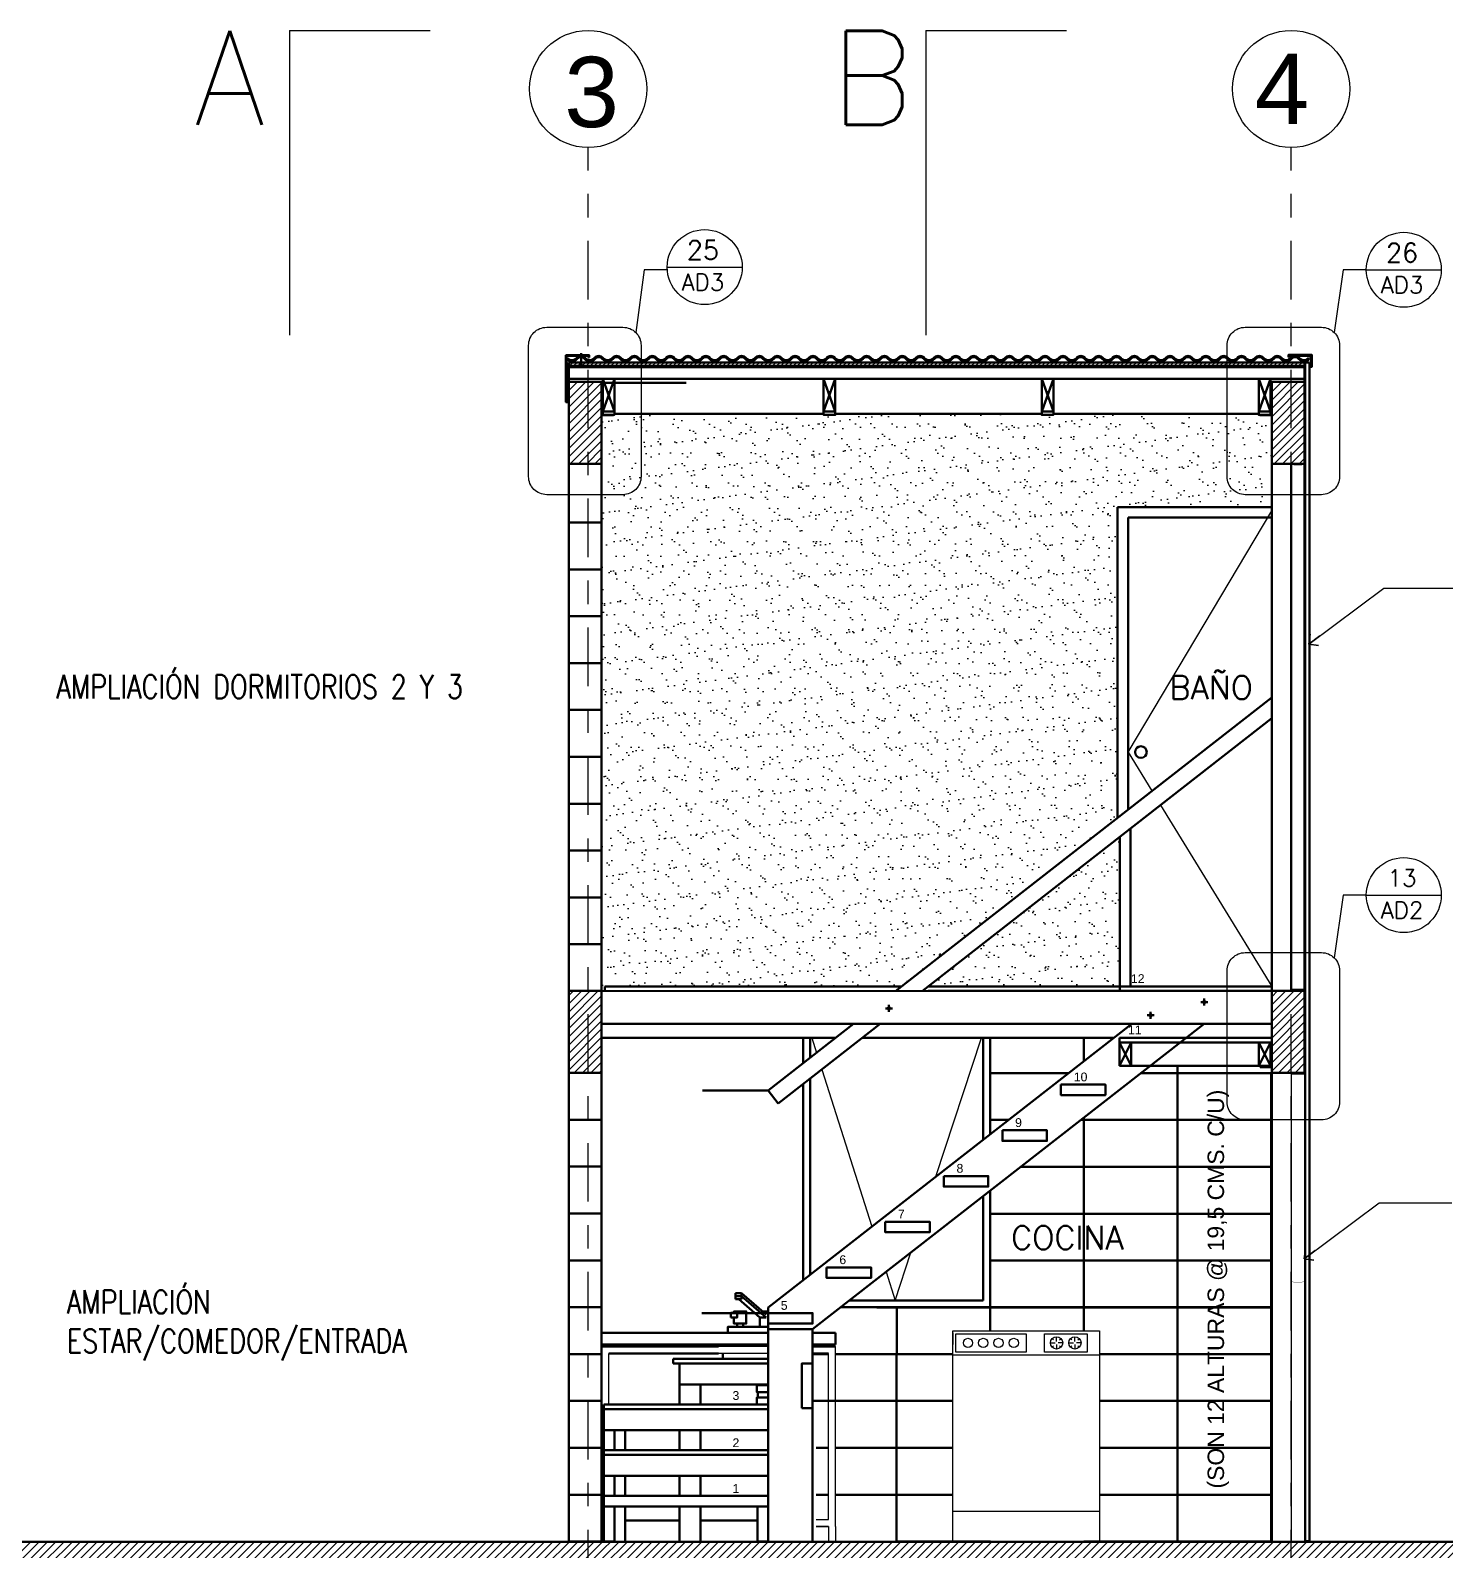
# Model space of a CAD drawing. Header units: metres. Extents: x -87 to 15, y -108 to -10.
# Drawn here: x -29.72 to -23.69, y -34.53 to -28.05 of the extents above; entities that cross this region are included whole.
import ezdxf
from ezdxf.enums import TextEntityAlignment as Align

# ---------------------------------------------------------------- set-up
doc = ezdxf.new("R2010")
doc.units = ezdxf.units.M
doc.header["$LTSCALE"] = 5
doc.header["$MEASUREMENT"] = 0
doc.linetypes.add('CENTER', pattern=[2, 1.25, -0.25, 0.25, -0.25])
doc.layers.get('0').update_dxf_attribs({"color": 30})
for name, color, linetype, lineweight in [('A-ANNO-SYMB', 3, 'Continuous', 18), ('A-ANNO-TEXT', 3, 'Continuous', 18), ('A-ELEV-MBE1', 7, 'Continuous', 35), ('A-SECT-MCUT', 7, 'Continuous', 35), ('A-SECT-PATT', 8, 'Continuous', 18)]:
    doc.layers.add(name, color=color, linetype=linetype, lineweight=lineweight)
doc.styles.add('E-ARIAL', font='arial.ttf')
doc.styles.add('E-ROMANS', font='romans.shx', dxfattribs={"width": 0.8})
doc.dimstyles.new('E-0050_TICK_12', dxfattribs={"dimscale": 0.001, "dimtxt": 60, "dimasz": 60, "dimexe": 30, "dimexo": 20, "dimgap": 30, "dimtad": 0, "dimzin": 0, "dimdsep": 46, "dimtxsty": 'E-ROMANS', "dimblk": 'OBLIQUE', "dimcen": 30, "dimclrd": 256, "dimclre": 256, "dimclrt": 256, "dimadec": 0, "dimazin": 0, "dimtfac": 1, "dimtmove": 1, "dimatfit": 3, "dimldrblk": 'OPEN90', "dimfxl": 1, "dimtfill": 1, "dimtolj": 1, "dimtzin": 0, "dimlwd": -1, "dimarcsym": 0})
pattern_1 = [(45, (-35.186701, -38.129995), (-0.01767767, 0.01767767), [])]

# ---------------------------------------------------------------- blocks, each defined once
blk = doc.blocks.new('_Oblique')
at = {"color": 0, "linetype": 'ByBlock', "lineweight": -2}
blk.add_line((-0.5, -0.5), (0.5, 0.5), dxfattribs=at)
blk = doc.blocks.new('_Open90')
at = {"color": 0, "linetype": 'ByBlock', "lineweight": -2}
for p, q in [((0, 0), (-1, 0)), ((-0.5, 0.5), (0, 0)), ((0, 0), (-0.5, -0.5))]:
    blk.add_line(p, q, dxfattribs=at)

msp = doc.modelspace()

# ---------------------------------------------------------------- hatches: boundary and pattern name
at = {"layer": 'A-SECT-PATT'}
h = msp.add_hatch(dxfattribs=at)
h.set_pattern_fill('ANSI31', color=256, scale=0.1, style=0)
h.set_pattern_definition([(45, (-47.86699, -47.525636), (-0.008838835, 0.008838835), [])])
h.paths.add_polyline_path([(-24.2838, -29.4686), (-27.4235, -29.4686), (-27.4235, -29.4836), (-24.2838, -29.4836)])
h = msp.add_hatch(dxfattribs=at)
h.set_pattern_fill('ANSI31', color=256, scale=0.2, style=0)
h.set_pattern_definition(pattern_1)
h.paths.add_polyline_path([(-27.2835, -29.5518), (-27.4235, -29.5518), (-27.4235, -29.9018), (-27.2835, -29.9018)])
h.paths.add_polyline_path([(-27.2835, -32.1502), (-27.4235, -32.1502), (-27.4235, -32.5002), (-27.2835, -32.5002)])
h.paths.add_polyline_path([(-24.2835, -32.1502), (-24.4235, -32.1502), (-24.4235, -32.5002), (-24.2835, -32.5002)])
h.paths.add_polyline_path([(-24.2838, -29.5518), (-24.4238, -29.5518), (-24.4238, -29.9018), (-24.2838, -29.9018)])
h = msp.add_hatch(dxfattribs=at)
h.set_pattern_fill('AR-SAND', color=256, scale=0.05, style=0)
h.set_pattern_definition([(37.5, (-29.194195, -38.129995), (-0.00314967, 0.0963412), [0, -0.076, 0, -0.085, 0, -0.08125]), (7.5, (-29.1942, -38.13), (0.0884888, 0.1411073), [0, -0.041, 0, -0.0685, 0, -0.02625]), (327.5, (-29.255695, -38.129995), (0.1557071, 0.00028295), [0, -0.025, 0, -0.09, 0, -0.1175]), (317.5, (-29.2557, -38.13), (0.1503063, 0.0438838), [0, -0.0125, 0, -0.059, 0, -0.0675])])
h.paths.add_polyline_path([(-25.0817, -30.0857), (-24.4238, -30.0857), (-24.4238, -29.9018), (-24.4238, -29.694), (-24.4291, -29.694), (-24.4291, -29.6922), (-24.4791, -29.6922), (-24.4791, -29.6883), (-25.3553, -29.6883), (-25.3553, -29.6922), (-25.4053, -29.6922), (-25.4053, -29.6883), (-26.2867, -29.6883), (-26.2867, -29.6922), (-26.3367, -29.6922), (-26.3367, -29.6883), (-27.2287, -29.6883), (-27.2287, -29.6922), (-27.2335, -29.6922), (-27.2335, -29.694), (-27.2835, -29.694), (-27.2835, -29.9018), (-27.2835, -30.1516), (-27.2835, -30.3516), (-27.2835, -30.5516), (-27.2835, -30.7516), (-27.2835, -30.9516), (-27.2835, -31.1516), (-27.2835, -31.3516), (-27.2835, -31.5516), (-27.2835, -31.7516), (-27.2835, -31.9516), (-27.2835, -32.1507), (-27.27, -32.1507), (-27.27, -32.1309), (-26.0038, -32.1309), (-25.0817, -31.4116)])
h.paths.add_polyline_path([(-25.0717, -31.4926), (-25.89, -32.1309), (-25.0717, -32.1309)], flags=17)
h = msp.add_hatch(dxfattribs=at)
h.set_pattern_fill('STEEL', color=256, scale=0.02, angle=90, style=0)
h.set_pattern_definition([(225, (40.5101827, -66.8587383), (-0.00176776695, 0.00176776695), []), (225, (40.5089327, -66.8587383), (-0.00176776695, 0.00176776695), [])])
h.paths.add_polyline_path([(-24.4735, -32.4752), (-24.4735, -32.4702), (-24.4285, -32.4702), (-24.4285, -32.4252), (-24.4235, -32.4252), (-24.4235, -32.4752)])
h = msp.add_hatch(dxfattribs=at)
h.set_pattern_fill('ANSI31', color=256, scale=0.2, style=0)
h.set_pattern_definition(pattern_1)
h.paths.add_polyline_path([(-33.276, -34.6009), (-30.4159, -34.6009), (-30.4159, -34.8509), (-30.2659, -34.8509), (-30.2659, -34.6009), (-27.4235, -34.6009), (-27.4235, -34.8509), (-27.2735, -34.8509), (-27.2735, -34.5009), (-27.4235, -34.5009), (-32.079, -34.5009), (-33.416, -34.5009), (-33.416, -34.8509), (-33.276, -34.8509)])
h = msp.add_hatch(dxfattribs=at)
h.set_pattern_fill('ANSI31', color=256, scale=0.2, style=0)
h.set_pattern_definition(pattern_1)
h.paths.add_polyline_path([(-21.271, -34.5009), (-21.421, -34.5009), (-27.2735, -34.5009), (-27.2735, -34.6009), (-24.4198, -34.6009), (-24.4198, -34.8509), (-24.2698, -34.8509), (-24.2698, -34.6009), (-21.421, -34.6009), (-21.421, -34.8509), (-21.271, -34.8509)])

# ---------------------------------------------------------------- linework, layer by layer
at = {"layer": 'A-ANNO-SYMB', "ltscale": 0.2}
for p, q in [((-28.6155, -28.0524), (-28.0155, -28.0524)), ((-28.6155, -28.0524), (-28.6155, -29.3524)), ((-25.9002, -28.0524), (-25.3002, -28.0524)), ((-25.9002, -28.0524), (-25.9002, -29.3524))]:
    msp.add_line(p, q, dxfattribs=at)
at = {"layer": 'A-ANNO-SYMB'}
for p, q in [((-27.1026, -29.0733), (-27.138, -29.341)), ((-27.0037, -29.0733), (-27.1026, -29.0733)), ((-27.0037, -29.0619), (-26.6837, -29.0619)), ((-24.1191, -29.0733), (-24.1571, -29.341)), ((-24.0202, -29.0733), (-24.1191, -29.0733)), ((-24.0202, -29.0733), (-23.7002, -29.0733)), ((-24.1191, -31.7416), (-24.1571, -32.0094)), ((-24.0202, -31.7416), (-24.1191, -31.7416)), ((-24.0202, -31.7416), (-23.7002, -31.7416)), ((-24.3406, -32.5059), (-24.3406, -34.4949)), ((-24.2842, -32.5059), (-24.3406, -32.5059)), ((-24.2842, -32.5059), (-24.2842, -34.497)), ((-27.2835, -33.6593), (-27.2835, -33.6093)), ((-27.2835, -34.4358), (-27.2835, -33.6673)), ((-27.2535, -33.9089), (-27.2535, -33.6973)), ((-26.5735, -33.6673), (-26.7845, -33.6673)), ((-26.5735, -33.6973), (-26.7845, -33.6973)), ((-26.3155, -34.4058), (-26.3155, -33.6973)), ((-26.2855, -34.4358), (-26.2855, -33.6673)), ((-26.3676, -34.4058), (-26.3155, -34.4058)), ((-27.2835, -34.4358), (-27.2835, -34.5002)), ((-26.3676, -34.4358), (-26.3155, -34.4358)), ((-26.3155, -34.4358), (-26.3155, -34.5002)), ((-26.2855, -34.4358), (-26.2855, -34.5002))]:
    msp.add_line(p, q, dxfattribs=at)
at = {"layer": 'A-ANNO-SYMB', "ltscale": 0.003}
for p, q in [((-25.0367, -31.1314), (-24.4238, -30.1013)), ((-25.0367, -31.1314), (-24.935, -31.2972)), ((-24.8982, -31.3573), (-24.4236, -32.1309)), ((-26.3872, -32.3507), (-26.367, -32.4142)), ((-25.8572, -32.9427), (-25.6625, -32.3507)), ((-26.3444, -32.4853), (-26.131, -33.1562)), ((-26.031, -33.4709), (-25.9638, -33.2668)), ((-26.0696, -33.3493), (-26.031, -33.4709)), ((-25.7854, -33.6093), (-25.7854, -33.6593)), ((-25.3599, -33.6346), (-25.3551, -33.6394)), ((-25.3421, -33.6459), (-25.3421, -33.6263)), ((-25.329, -33.6394), (-25.324, -33.6343)), ((-25.2817, -33.6346), (-25.2768, -33.6394)), ((-25.2638, -33.6459), (-25.2638, -33.6263)), ((-25.2508, -33.6394), (-25.2457, -33.6343)), ((-25.1595, -33.7046), (-25.7855, -33.7046)), ((-25.3682, -33.6524), (-25.3486, -33.6524)), ((-25.3551, -33.6655), (-25.3605, -33.6708)), ((-25.3421, -33.6589), (-25.3421, -33.6785)), ((-25.316, -33.6524), (-25.3355, -33.6524)), ((-25.3236, -33.6708), (-25.329, -33.6655)), ((-25.2899, -33.6524), (-25.2703, -33.6524)), ((-25.2768, -33.6655), (-25.2822, -33.6708)), ((-25.2638, -33.6589), (-25.2638, -33.6785)), ((-25.2377, -33.6524), (-25.2573, -33.6524)), ((-25.2454, -33.6708), (-25.2508, -33.6655)), ((-25.7855, -34.3698), (-25.1595, -34.3698))]:
    msp.add_line(p, q, dxfattribs=at)
at = {"layer": 'A-ANNO-SYMB', "linetype": 'CENTER', "ltscale": 0.04}
for points in [[(-27.3409, -39.0995), (-27.3409, -28.5516)], [(-24.3409, -39.0995), (-24.3409, -28.5516)]]:
    msp.add_lwpolyline(points, dxfattribs=at)
at = {"layer": 'A-ANNO-SYMB', "ltscale": 0.003}
for points in [[(-27.518, -29.3184), (-27.1925, -29.3184, -0.414214), (-27.1153, -29.3956), (-27.1153, -29.9556, -0.414214), (-27.1925, -30.0328), (-27.518, -30.0328, -0.414214), (-27.5952, -29.9556), (-27.5952, -29.3956, -0.414214)], [(-24.5372, -29.3184), (-24.2117, -29.3184, -0.414214), (-24.1345, -29.3956), (-24.1345, -29.9556, -0.414214), (-24.2117, -30.0328), (-24.5372, -30.0328, -0.414214), (-24.6143, -29.9556), (-24.6143, -29.3956, -0.414214)], [(-24.5372, -31.9868), (-24.2117, -31.9868, -0.414214), (-24.1345, -32.064), (-24.1345, -32.624, -0.414214), (-24.2117, -32.7012), (-24.5372, -32.7012, -0.414214), (-24.6143, -32.624), (-24.6143, -32.064, -0.414214)]]:
    msp.add_lwpolyline(points, format="xyb", close=True, dxfattribs=at)
for points in [[(-25.7855, -34.5002), (-25.7855, -33.6002), (-25.1595, -33.6002), (-25.1595, -34.5002)], [(-25.7725, -33.6915), (-25.7725, -33.6133), (-25.4725, -33.6133), (-25.4725, -33.6915)], [(-25.3942, -33.6915), (-25.3942, -33.6133), (-25.2116, -33.6133), (-25.2116, -33.6915)]]:
    msp.add_lwpolyline(points, close=True, dxfattribs=at)
at = {"layer": 'A-ANNO-SYMB'}
msp.add_lwpolyline([(-26.3155, -34.4358), (-26.3676, -34.4358), (-26.3676, -34.4358), (-26.3155, -34.4358)], close=True, dxfattribs=at)
at = {"layer": 'A-ANNO-SYMB', "ltscale": 0.003}
msp.add_lwpolyline([(-25.226, -34.5002), (-25.626, -34.5002)], dxfattribs=at)
at = {"layer": 'A-ANNO-SYMB'}
for centre, radius in [((-27.3409, -28.3016), 0.25), ((-24.3409, -28.3016), 0.25), ((-26.8437, -29.0619), 0.16), ((-23.8602, -29.0733), 0.16), ((-23.8602, -31.7416), 0.16)]:
    msp.add_circle(centre, radius, dxfattribs=at)
at = {"layer": 'A-ANNO-SYMB', "ltscale": 0.003}
for centre, radius in [((-25.7203, -33.6524), 0.0196), ((-25.6551, -33.6524), 0.0196), ((-25.5899, -33.6524), 0.0196), ((-25.5247, -33.6524), 0.0196), ((-25.3421, -33.6524), 0.0261), ((-25.2638, -33.6524), 0.0261)]:
    msp.add_circle(centre, radius, dxfattribs=at)
at = {"layer": 'A-ELEV-MBE1'}
for p, q in [((-27.3713, -29.4286), (-27.3713, -29.4879)), ((-27.4293, -29.4499), (-27.4332, -29.4531)), ((-27.4235, -29.4686), (-24.2838, -29.4686)), ((-27.4235, -29.4836), (-27.4235, -29.4686)), ((-27.4235, -29.4836), (-24.2838, -29.4836)), ((-27.4235, -29.4836), (-27.4235, -29.5518)), ((-27.4235, -29.4883), (-24.2838, -29.4883)), ((-27.3392, -29.4476), (-27.3362, -29.4476)), ((-26.3625, -29.4499), (-26.3664, -29.4531)), ((-26.3244, -29.4499), (-26.3206, -29.4531)), ((-25.7529, -29.4499), (-25.7568, -29.4531)), ((-24.6861, -29.4499), (-24.69, -29.4531)), ((-24.648, -29.4499), (-24.6442, -29.4531)), ((-24.3496, -29.4467), (-24.3526, -29.4467)), ((-24.2838, -29.4836), (-24.2838, -29.4686)), ((-24.2838, -29.4836), (-24.2838, -29.5518)), ((-24.2634, -29.4686), (-24.2814, -29.4686)), ((-24.2664, -29.4491), (-24.2623, -29.452)), ((-24.2626, -29.4872), (-24.2626, -29.4742)), ((-24.2596, -29.4742), (-24.2626, -29.4742)), ((-24.2596, -29.4842), (-24.2596, -29.4742)), ((-27.4235, -29.5383), (-24.2838, -29.5383)), ((-27.2835, -29.555), (-26.9234, -29.555)), ((-24.4291, -29.6922), (-24.4291, -29.5383)), ((-27.4292, -29.6346), (-27.4292, -29.6246)), ((-27.4262, -29.6246), (-27.4292, -29.6246)), ((-27.4262, -29.6376), (-27.4262, -29.6246)), ((-27.2787, -29.594), (-27.2835, -29.594)), ((-24.4291, -29.594), (-24.4248, -29.594)), ((-27.2287, -29.6883), (-26.3367, -29.6883)), ((-26.2867, -29.6883), (-25.4053, -29.6883)), ((-25.3553, -29.6883), (-24.4791, -29.6883)), ((-27.2335, -29.6922), (-27.2335, -29.694)), ((-24.4748, -29.6922), (-24.4748, -29.694)), ((-24.4248, -29.694), (-24.4238, -29.694)), ((-24.4238, -29.9018), (-24.4234, -34.5009)), ((-24.3406, -29.9044), (-24.3406, -32.1453)), ((-24.2836, -29.9058), (-24.2836, -32.1467)), ((-25.0817, -31.4116), (-25.0817, -30.0857)), ((-24.4238, -30.0857), (-25.0817, -30.0857)), ((-25.0367, -30.1307), (-25.0367, -31.3765)), ((-24.4238, -30.1307), (-25.0367, -30.1307)), ((-26.0293, -32.1508), (-24.4235, -30.8982)), ((-25.9155, -32.1508), (-24.4235, -30.987)), ((-25.0717, -32.1307), (-25.0717, -31.4926)), ((-25.0267, -31.4575), (-25.0267, -32.1307)), ((-27.2835, -32.1509), (-24.4236, -32.1507)), ((-27.27, -32.1309), (-27.27, -32.1509)), ((-26.0038, -32.1309), (-27.27, -32.1309)), ((-24.4236, -32.1309), (-25.89, -32.1309)), ((-25.0717, -32.1507), (-25.8896, -32.1507)), ((-25.0717, -32.1307), (-25.0717, -32.1507)), ((-24.3855, -32.1507), (-25.0717, -32.1507)), ((-24.2842, -32.1453), (-24.3406, -32.1453)), ((-26.0577, -32.2399), (-26.0577, -32.2099)), ((-24.697, -32.1981), (-24.727, -32.1981)), ((-24.712, -32.2131), (-24.712, -32.1831)), ((-26.0427, -32.2249), (-26.0727, -32.2249)), ((-24.9261, -32.2542), (-24.9561, -32.2542)), ((-24.9411, -32.2692), (-24.9411, -32.2392)), ((-27.2835, -32.2909), (-24.4236, -32.2907)), ((-26.5735, -33.5014), (-25.0214, -32.2907)), ((-26.5735, -32.5752), (-26.2088, -32.2908)), ((-26.5304, -32.6304), (-26.095, -32.2908)), ((-26.3835, -33.5941), (-24.7125, -32.2907)), ((-26.2856, -32.3507), (-27.2835, -32.3507)), ((-26.4235, -32.3507), (-26.4235, -32.4582)), ((-26.4235, -32.4582), (-26.4235, -32.3509)), ((-26.3935, -32.4348), (-26.3935, -32.3507)), ((-25.0983, -32.3507), (-26.1718, -32.3507)), ((-25.656, -32.7857), (-25.656, -32.3507)), ((-25.626, -32.7112), (-25.626, -32.3507)), ((-25.226, -32.4503), (-25.226, -32.3507)), ((-25.0735, -32.3502), (-25.0735, -32.3702)), ((-24.8144, -32.3702), (-24.4235, -32.3702)), ((-24.4235, -32.3507), (-24.7894, -32.3507)), ((-24.7888, -32.3502), (-24.4235, -32.3502)), ((-24.9426, -32.4702), (-24.4235, -32.4702)), ((-26.3935, -33.361), (-26.3935, -32.5236)), ((-26.3935, -32.5834), (-26.3935, -32.5236)), ((-26.5735, -32.5752), (-26.8531, -32.5752)), ((-26.5735, -32.5752), (-26.5304, -32.6304)), ((-26.4235, -32.6152), (-26.4235, -32.547)), ((-26.4235, -32.547), (-26.4235, -33.3844)), ((-26.4235, -32.547), (-26.4235, -32.6152)), ((-26.4235, -33.3844), (-26.4235, -32.757)), ((-25.656, -33.4709), (-25.656, -33.0267)), ((-25.626, -33.5009), (-25.626, -33.028)), ((-26.7123, -33.4398), (-26.7123, -33.4528)), ((-26.6863, -33.4398), (-26.7123, -33.4398)), ((-26.6863, -33.4528), (-26.6863, -33.4398)), ((-26.5819, -33.5311), (-26.6863, -33.4398)), ((-26.7123, -33.4528), (-26.7123, -33.4659)), ((-26.7123, -33.4528), (-26.6863, -33.4528)), ((-26.7123, -33.4659), (-26.6863, -33.4659)), ((-26.6978, -33.4658), (-26.608, -33.5441)), ((-26.6863, -33.4659), (-26.6863, -33.4528)), ((-26.6863, -33.4528), (-26.5819, -33.5441)), ((-26.5735, -33.5014), (-26.5735, -34.3052)), ((-26.2255, -33.4709), (-25.656, -33.4709)), ((-25.626, -33.5002), (-26.1091, -33.5002)), ((-25.626, -33.5009), (-26.1091, -33.5009)), ((-25.656, -33.4709), (-26.0434, -33.4709)), ((-26.5735, -33.5252), (-26.8558, -33.5252)), ((-26.7058, -33.5832), (-26.7058, -33.5702)), ((-26.6797, -33.5702), (-26.6797, -33.5832)), ((-26.608, -33.5441), (-26.608, -33.5832)), ((-26.608, -33.5441), (-26.5819, -33.5441)), ((-26.5735, -33.518), (-26.5968, -33.518)), ((-27.2835, -33.6093), (-26.5735, -33.6093)), ((-26.7449, -33.6093), (-26.5735, -33.6093)), ((-26.5735, -33.7047), (-26.5735, -33.5878)), ((-26.3835, -33.5936), (-26.5735, -33.5936)), ((-26.3835, -33.5941), (-26.3835, -34.5002)), ((-26.3835, -33.6093), (-26.2855, -33.6093)), ((-26.2855, -33.6593), (-26.2855, -33.6093)), ((-27.2835, -33.6593), (-26.5735, -33.6593)), ((-27.2835, -33.6673), (-26.7845, -33.6673)), ((-27.2535, -33.6973), (-26.7845, -33.6973)), ((-26.3835, -33.6593), (-26.2855, -33.6593)), ((-26.3835, -33.6673), (-26.2855, -33.6673)), ((-26.3835, -33.6973), (-26.3155, -33.6973)), ((-26.3155, -33.7002), (-26.3835, -33.7002)), ((-25.1595, -33.7002), (-24.426, -33.7002)), ((-24.426, -33.7002), (-24.426, -34.5002)), ((-26.9776, -33.7202), (-26.9776, -33.7402)), ((-26.5735, -33.7202), (-26.9776, -33.7202)), ((-26.5735, -33.7402), (-26.9776, -33.7402)), ((-26.9517, -33.7402), (-26.9517, -33.9152)), ((-26.5735, -33.8302), (-26.9517, -33.8302)), ((-26.8617, -33.8302), (-26.8617, -33.9152)), ((-26.6164, -33.8321), (-26.6164, -33.8302)), ((-26.6164, -33.8856), (-26.6164, -33.8625)), ((-27.2735, -33.9352), (-27.2735, -33.9152)), ((-26.5735, -33.9152), (-27.2735, -33.9152)), ((-27.2735, -34.1102), (-27.2735, -33.9352)), ((-26.5735, -33.9352), (-27.2735, -33.9352)), ((-26.5735, -34.0252), (-27.2735, -34.0252)), ((-27.2283, -34.1102), (-27.2283, -34.0252)), ((-27.1835, -34.0252), (-27.1835, -34.1102)), ((-26.9517, -34.0252), (-26.9517, -34.1102)), ((-26.8617, -34.0252), (-26.8617, -34.1102)), ((-27.2735, -34.1102), (-27.2735, -34.1302)), ((-26.5735, -34.1102), (-27.2735, -34.1102)), ((-27.2735, -34.1302), (-27.2735, -34.3052)), ((-26.5735, -34.1302), (-27.2735, -34.1302)), ((-26.5735, -34.2202), (-27.2735, -34.2202)), ((-27.2283, -34.2202), (-27.2283, -34.3052)), ((-27.1835, -34.3052), (-27.1835, -34.2202)), ((-26.9517, -34.2202), (-26.9517, -34.3052)), ((-26.8617, -34.2202), (-26.8617, -34.3052)), ((-27.2735, -34.3502), (-27.2735, -34.3052)), ((-26.5735, -34.3052), (-27.2735, -34.3052)), ((-26.5735, -34.3502), (-27.2735, -34.3502)), ((-27.1835, -34.3502), (-27.1835, -34.5002)), ((-26.9517, -34.3502), (-26.9517, -34.5002)), ((-26.8617, -34.3502), (-26.8617, -34.5002)), ((-26.5735, -34.3052), (-26.5735, -34.3502)), ((-26.9517, -34.4102), (-27.1835, -34.4102)), ((-26.6185, -34.4102), (-26.8617, -34.4102))]:
    msp.add_line(p, q, dxfattribs=at)
at = {"layer": 'A-ELEV-MBE1', "ltscale": 0.03}
for p, q in [((-25.0735, -32.3502), (-24.7888, -32.3502)), ((-25.0735, -32.3702), (-24.8144, -32.3702)), ((-25.0235, -32.3702), (-25.0735, -32.4702)), ((-25.0735, -32.3702), (-25.0235, -32.4702)), ((-24.4286, -32.3702), (-24.4786, -32.4702)), ((-24.4786, -32.3705), (-24.4286, -32.4705)), ((-25.0735, -32.4702), (-24.9426, -32.4702))]:
    msp.add_line(p, q, dxfattribs=at)
at = {"layer": 'A-ELEV-MBE1'}
for points in [[(-27.4262, -29.6376), (-27.4362, -29.6376), (-27.4362, -29.4376), (-27.3362, -29.4376), (-27.3362, -29.4476)], [(-27.4292, -29.6346), (-27.4332, -29.6346), (-27.4332, -29.4406), (-27.3392, -29.4406), (-27.3392, -29.4476)], [(-24.2626, -29.4872), (-24.2526, -29.4872), (-24.2526, -29.4367), (-24.3526, -29.4367), (-24.3526, -29.4467)], [(-24.2596, -29.4842), (-24.2556, -29.4842), (-24.2556, -29.4397), (-24.3496, -29.4397), (-24.3496, -29.4467)], [(-24.2634, -29.4686), (-24.2634, -34.499), (-24.2814, -34.499), (-24.2814, -29.4686)], [(-27.2835, -29.594), (-27.2835, -29.694), (-27.2335, -29.694)], [(-24.4248, -29.594), (-24.4248, -29.694), (-24.4748, -29.694)], [(-27.2787, -29.6784), (-27.2787, -29.6922), (-27.2287, -29.6922), (-27.2287, -29.6784)], [(-26.3367, -29.6784), (-26.3367, -29.6922), (-26.2867, -29.6922), (-26.2867, -29.6784)], [(-25.4053, -29.6784), (-25.4053, -29.6922), (-25.3553, -29.6922), (-25.3553, -29.6784)], [(-24.4791, -29.6784), (-24.4791, -29.6922), (-24.4291, -29.6922), (-24.4291, -29.6784)], [(-25.4278, -32.5009), (-25.626, -32.5009), (-25.626, -32.3507)], [(-24.826, -32.4702), (-24.826, -32.5009), (-24.9819, -32.5009)], [(-24.426, -32.5009), (-24.426, -32.5009), (-24.826, -32.5009), (-24.826, -32.4702)], [(-24.4735, -32.4752), (-24.4735, -32.4702), (-24.4285, -32.4702), (-24.4285, -32.4252), (-24.4235, -32.4252)], [(-24.4735, -32.4752), (-24.4235, -32.4752), (-24.4235, -32.4252)], [(-25.5473, -32.7009), (-25.626, -32.7009), (-25.626, -32.5009), (-25.2909, -32.5009)], [(-24.9819, -32.5009), (-24.826, -32.5009), (-24.826, -32.7009), (-25.226, -32.7009), (-25.226, -32.6913)], [(-25.626, -32.7623), (-25.626, -32.7009), (-25.6163, -32.7009)], [(-25.2383, -32.7009), (-25.226, -32.7009), (-25.226, -32.9009), (-25.4948, -32.9009)], [(-25.226, -32.6913), (-25.226, -32.7009), (-25.2383, -32.7009)], [(-25.4948, -32.9009), (-25.226, -32.9009), (-25.226, -33.1009), (-25.626, -33.1009), (-25.626, -33.0033)], [(-26.2631, -33.5002), (-26.0235, -33.5002), (-26.0235, -33.7002)], [(-25.626, -33.6002), (-25.626, -33.5002), (-25.226, -33.5002), (-25.226, -33.6002)], [(-25.226, -33.6002), (-25.226, -33.5002), (-24.826, -33.5002), (-24.826, -34.5002)], [(-24.826, -33.6002), (-24.826, -33.5002), (-24.426, -33.5002), (-24.426, -33.7002), (-24.4359, -33.7002)], [(-26.7189, -33.5245), (-26.7189, -33.518), (-26.6667, -33.518), (-26.6667, -33.5702), (-26.7189, -33.5702), (-26.7189, -33.5441)], [(-26.5735, -33.5832), (-26.7449, -33.5832), (-26.7449, -33.6093), (-26.5735, -33.6093)], [(-26.7664, -33.7202), (-26.7664, -33.6973)], [(-26.2855, -33.7002), (-26.0865, -33.7002)], [(-26.0245, -33.7002), (-26.2855, -33.7002)], [(-26.0245, -33.7002), (-26.0565, -33.7002)], [(-26.0565, -33.7002), (-26.0245, -33.7002)], [(-25.7855, -33.9002), (-26.0245, -33.9002), (-26.0245, -33.7002), (-25.7855, -33.7002)], [(-25.1595, -33.7002), (-25.1185, -33.7002)], [(-26.4285, -33.9302), (-26.4285, -33.7402), (-26.3835, -33.7402), (-26.3835, -33.9302), (-26.4285, -33.9302)], [(-26.5735, -33.8625), (-26.6219, -33.8625), (-26.6219, -33.8321), (-26.5735, -33.8321)], [(-26.6219, -33.9089), (-26.6219, -33.8856), (-26.5735, -33.8856)], [(-26.2855, -33.9002), (-26.3835, -33.9002)], [(-26.3676, -33.9002), (-26.3155, -33.9002)], [(-26.0865, -33.9002), (-26.2855, -33.9002)], [(-26.2855, -33.9002), (-26.0245, -33.9002)], [(-26.0565, -33.9002), (-26.0245, -33.9002)], [(-25.7855, -34.1002), (-26.0245, -34.1002), (-26.0245, -33.9002), (-25.7855, -33.9002)], [(-25.1185, -33.9002), (-25.1595, -33.9002)], [(-25.1595, -33.9002), (-24.4235, -33.9002)], [(-26.3676, -34.1002), (-26.3155, -34.1002)], [(-26.3155, -34.1002), (-26.3676, -34.1002)], [(-26.0245, -34.1002), (-26.2855, -34.1002)], [(-26.2855, -34.1002), (-26.0865, -34.1002)], [(-26.0245, -34.1002), (-26.0565, -34.1002)], [(-26.0565, -34.1002), (-26.0245, -34.1002)], [(-25.7855, -34.3002), (-26.0245, -34.3002), (-26.0245, -34.1002), (-25.7855, -34.1002)], [(-24.4235, -34.1002), (-25.1595, -34.1002)], [(-25.1595, -34.1002), (-25.1185, -34.1002)], [(-27.2735, -34.5002), (-27.2735, -34.3502), (-27.2285, -34.3502), (-27.2285, -34.5002), (-27.2735, -34.5002)], [(-26.6185, -34.5002), (-26.6185, -34.3502), (-26.5735, -34.3502), (-26.5735, -34.5002), (-26.6185, -34.5002)], [(-26.3676, -34.3002), (-26.3155, -34.3002)], [(-26.3155, -34.3002), (-26.3676, -34.3002)], [(-26.0245, -34.3002), (-26.2855, -34.3002)], [(-26.2855, -34.3002), (-26.0865, -34.3002)], [(-26.0245, -34.3002), (-26.0565, -34.3002)], [(-26.0565, -34.3002), (-26.0245, -34.3002)], [(-26.0245, -34.5002), (-26.0245, -34.3002), (-25.7855, -34.3002)], [(-24.4234, -34.3002), (-25.1595, -34.3002)], [(-25.6245, -34.5002), (-26.0245, -34.5002), (-26.0245, -34.4358)], [(-24.426, -34.5002), (-25.226, -34.5002)]]:
    msp.add_lwpolyline(points, dxfattribs=at)
at = {"layer": 'A-ELEV-MBE1', "const_width": 0.0015}
for points in [[(-24.3418, -29.9336), (-24.3418, -29.9036), (-24.3328, -29.9036), (-24.3299, -29.9066), (-24.3126, -29.9066), (-24.2953, -29.9066), (-24.2923, -29.9036), (-24.2833, -29.9036), (-24.2833, -29.9336)], [(-24.3418, -32.1195), (-24.3418, -32.1495), (-24.3328, -32.1495), (-24.3299, -32.1465), (-24.3126, -32.1465), (-24.2953, -32.1465), (-24.2923, -32.1495), (-24.2833, -32.1495), (-24.2833, -32.1195)], [(-24.3418, -32.5317), (-24.3418, -32.5017), (-24.3328, -32.5017), (-24.3299, -32.5046), (-24.3126, -32.5046), (-24.2953, -32.5046), (-24.2923, -32.5017), (-24.2833, -32.5017), (-24.2833, -32.5317)], [(-24.3418, -33.4214), (-24.3418, -33.3914), (-24.3328, -33.3914), (-24.3299, -33.3944), (-24.3126, -33.3944), (-24.2953, -33.3944), (-24.2923, -33.3914), (-24.2833, -33.3914), (-24.2833, -33.4214)], [(-24.3418, -34.4703), (-24.3418, -34.5003), (-24.3328, -34.5003), (-24.3299, -34.4973), (-24.3126, -34.4973), (-24.2953, -34.4973), (-24.2923, -34.5003), (-24.2833, -34.5003), (-24.2833, -34.4703)]]:
    msp.add_lwpolyline(points, dxfattribs=at)
at = {"layer": 'A-ELEV-MBE1'}
for points in [[(-25.0717, -32.1309), (-25.0717, -32.1507), (-24.4236, -32.1507), (-24.4236, -32.1309)], [(-24.826, -32.5009), (-24.426, -32.5009), (-24.426, -32.7009), (-24.826, -32.7009)], [(-25.226, -32.7009), (-24.826, -32.7009), (-24.826, -32.9009), (-25.226, -32.9009)], [(-24.826, -32.7009), (-24.426, -32.7009), (-24.426, -32.9009), (-24.826, -32.9009)], [(-25.226, -32.9009), (-24.826, -32.9009), (-24.826, -33.1009), (-25.226, -33.1009)], [(-24.826, -32.9009), (-24.426, -32.9009), (-24.426, -33.1009), (-24.826, -33.1009)], [(-25.626, -33.1009), (-25.226, -33.1009), (-25.226, -33.3009), (-25.626, -33.3009)], [(-25.226, -33.1009), (-24.826, -33.1009), (-24.826, -33.3009), (-25.226, -33.3009)], [(-24.826, -33.1009), (-24.426, -33.1009), (-24.426, -33.3009), (-24.826, -33.3009)], [(-25.626, -33.3002), (-25.226, -33.3002), (-25.226, -33.5002), (-25.626, -33.5002)], [(-25.626, -33.3009), (-25.226, -33.3009), (-25.226, -33.5009), (-25.626, -33.5009)], [(-25.226, -33.3002), (-24.826, -33.3002), (-24.826, -33.5002), (-25.226, -33.5002)], [(-25.226, -33.3009), (-24.826, -33.3009), (-24.826, -33.5009), (-25.226, -33.5009)], [(-24.826, -33.3002), (-24.426, -33.3002), (-24.426, -33.5002), (-24.826, -33.5002)], [(-24.826, -33.3009), (-24.426, -33.3009), (-24.426, -33.5009), (-24.826, -33.5009)], [(-26.7319, -33.5441), (-26.7319, -33.5246), (-26.7058, -33.5246), (-26.7058, -33.5441)]]:
    msp.add_lwpolyline(points, close=True, dxfattribs=at)
at = {"layer": 'A-ELEV-MBE1', "ltscale": 0.03}
for points in [[(-25.0735, -32.4702), (-25.0735, -32.3702), (-25.0235, -32.3702), (-25.0235, -32.4702), (-25.0735, -32.4702)], [(-24.4786, -32.4702), (-24.4786, -32.3702), (-24.4286, -32.3702), (-24.4286, -32.4702), (-24.4786, -32.4702)]]:
    msp.add_lwpolyline(points, dxfattribs=at)
for points in [[(-25.3235, -32.5502), (-25.1335, -32.5502), (-25.1335, -32.5952), (-25.3235, -32.5952)], [(-25.5735, -32.7452), (-25.3835, -32.7452), (-25.3835, -32.7902), (-25.5735, -32.7902)], [(-25.5735, -32.7452), (-25.3835, -32.7452), (-25.3835, -32.7902), (-25.5735, -32.7902)], [(-25.8235, -32.9402), (-25.6335, -32.9402), (-25.6335, -32.9852), (-25.8235, -32.9852)], [(-26.0735, -33.1352), (-25.8835, -33.1352), (-25.8835, -33.1802), (-26.0735, -33.1802)], [(-26.3235, -33.3302), (-26.1335, -33.3302), (-26.1335, -33.3752), (-26.3235, -33.3752)], [(-26.5735, -33.5252), (-26.3835, -33.5252), (-26.3835, -33.5702), (-26.5735, -33.5702)]]:
    msp.add_lwpolyline(points, close=True, dxfattribs=at)
at = {"layer": 'A-ELEV-MBE1'}
for centre, radius in [((-24.9823, -31.1314), 0.025), ((-24.712, -32.1981), 0.005), ((-26.0577, -32.2249), 0.005), ((-24.9411, -32.2542), 0.005)]:
    msp.add_circle(centre, radius, dxfattribs=at)
for centre, radius, start, end in [((-27.4103, -29.4342), 0.0297, 219.42406, 320.57594), ((-27.4103, -29.4342), 0.0247, 219.42406, 320.57594), ((-27.3722, -29.4655), 0.0247, 39.42406, 140.57594), ((-27.3722, -29.4655), 0.0197, 39.42406, 140.57594), ((-27.3341, -29.4342), 0.0297, 219.42406, 320.57594), ((-27.3341, -29.4342), 0.0247, 219.42406, 320.57594), ((-27.296, -29.4655), 0.0247, 39.42406, 140.57594), ((-27.296, -29.4655), 0.0197, 39.42406, 140.57594), ((-27.2579, -29.4342), 0.0297, 219.42406, 320.57594), ((-27.2579, -29.4342), 0.0247, 219.42406, 320.57594), ((-27.2198, -29.4655), 0.0247, 39.42406, 140.57594), ((-27.2198, -29.4655), 0.0197, 39.42406, 140.57594), ((-27.1817, -29.4342), 0.0297, 219.42406, 320.57594), ((-27.1817, -29.4342), 0.0247, 219.42406, 320.57594), ((-27.1436, -29.4655), 0.0247, 39.42406, 140.57594), ((-27.1436, -29.4655), 0.0197, 39.42406, 140.57594), ((-27.1055, -29.4342), 0.0297, 219.42406, 320.57594), ((-27.1055, -29.4342), 0.0247, 219.42406, 320.57594), ((-27.0674, -29.4655), 0.0247, 39.42406, 140.57594), ((-27.0674, -29.4655), 0.0197, 39.42406, 140.57594), ((-27.0293, -29.4342), 0.0297, 219.42406, 320.57594), ((-27.0293, -29.4342), 0.0247, 219.42406, 320.57594), ((-26.9912, -29.4655), 0.0247, 39.42406, 140.57594), ((-26.9912, -29.4655), 0.0197, 39.42406, 140.57594), ((-26.9531, -29.4342), 0.0297, 219.42406, 320.57594), ((-26.9531, -29.4342), 0.0247, 219.42406, 320.57594), ((-26.915, -29.4655), 0.0247, 39.42406, 140.57594), ((-26.915, -29.4655), 0.0197, 39.42406, 140.57594), ((-26.8769, -29.4342), 0.0297, 219.42406, 320.57594), ((-26.8769, -29.4342), 0.0247, 219.42406, 320.57594), ((-26.8388, -29.4655), 0.0247, 39.42406, 140.57594), ((-26.8388, -29.4655), 0.0197, 39.42406, 140.57594), ((-26.8007, -29.4342), 0.0297, 219.42406, 320.57594), ((-26.8007, -29.4342), 0.0247, 219.42406, 320.57594), ((-26.7626, -29.4655), 0.0247, 39.42406, 140.57594), ((-26.7626, -29.4655), 0.0197, 39.42406, 140.57594), ((-26.7245, -29.4342), 0.0297, 219.42406, 320.57594), ((-26.7245, -29.4342), 0.0247, 219.42406, 320.57594), ((-26.6864, -29.4655), 0.0247, 39.42406, 140.57594), ((-26.6864, -29.4655), 0.0197, 39.42406, 140.57594), ((-26.6483, -29.4342), 0.0297, 219.42406, 320.57594), ((-26.6483, -29.4342), 0.0247, 219.42406, 320.57594), ((-26.6102, -29.4655), 0.0247, 39.42406, 140.57594), ((-26.6102, -29.4655), 0.0197, 39.42406, 140.57594), ((-26.5721, -29.4342), 0.0297, 219.42406, 320.57594), ((-26.5721, -29.4342), 0.0247, 219.42406, 320.57594), ((-26.534, -29.4655), 0.0247, 39.42406, 140.57594), ((-26.534, -29.4655), 0.0197, 39.42406, 140.57594), ((-26.4959, -29.4342), 0.0297, 219.42406, 320.57594), ((-26.4959, -29.4342), 0.0247, 219.42406, 320.57594), ((-26.4578, -29.4655), 0.0247, 39.42406, 140.57594), ((-26.4578, -29.4655), 0.0197, 39.42406, 140.57594), ((-26.4197, -29.4342), 0.0297, 219.42406, 320.57594), ((-26.4197, -29.4342), 0.0247, 219.42406, 320.57594), ((-26.3816, -29.4655), 0.0247, 39.42406, 140.57594), ((-26.3816, -29.4655), 0.0197, 39.42406, 140.57594), ((-26.3435, -29.4342), 0.0297, 219.42406, 320.57594), ((-26.3435, -29.4342), 0.0297, 219.42406, 320.57594), ((-26.3435, -29.4342), 0.0247, 219.42406, 320.57594), ((-26.3435, -29.4342), 0.0247, 219.42406, 320.57594), ((-26.3054, -29.4655), 0.0247, 39.42406, 140.57594), ((-26.3054, -29.4655), 0.0197, 39.42406, 140.57594), ((-26.2673, -29.4342), 0.0297, 219.42406, 320.57594), ((-26.2673, -29.4342), 0.0247, 219.42406, 320.57594), ((-26.2292, -29.4655), 0.0247, 39.42406, 140.57594), ((-26.2292, -29.4655), 0.0197, 39.42406, 140.57594), ((-26.1911, -29.4342), 0.0297, 219.42406, 320.57594), ((-26.1911, -29.4342), 0.0247, 219.42406, 320.57594), ((-26.153, -29.4655), 0.0247, 39.42406, 140.57594), ((-26.153, -29.4655), 0.0197, 39.42406, 140.57594), ((-26.1149, -29.4342), 0.0297, 219.42406, 320.57594), ((-26.1149, -29.4342), 0.0247, 219.42406, 320.57594), ((-26.0768, -29.4655), 0.0247, 39.42406, 140.57594), ((-26.0768, -29.4655), 0.0197, 39.42406, 140.57594), ((-26.0387, -29.4342), 0.0297, 219.42406, 320.57594), ((-26.0387, -29.4342), 0.0247, 219.42406, 320.57594), ((-26.0006, -29.4655), 0.0247, 39.42406, 140.57594), ((-26.0006, -29.4655), 0.0197, 39.42406, 140.57594), ((-25.9625, -29.4342), 0.0297, 219.42406, 320.57594), ((-25.9625, -29.4342), 0.0247, 219.42406, 320.57594), ((-25.9244, -29.4655), 0.0247, 39.42406, 140.57594), ((-25.9244, -29.4655), 0.0197, 39.42406, 140.57594), ((-25.8863, -29.4342), 0.0297, 219.42406, 320.57594), ((-25.8863, -29.4342), 0.0247, 219.42406, 320.57594), ((-25.8482, -29.4655), 0.0247, 39.42406, 140.57594), ((-25.8482, -29.4655), 0.0197, 39.42406, 140.57594), ((-25.8101, -29.4342), 0.0297, 219.42406, 320.57594), ((-25.8101, -29.4342), 0.0247, 219.42406, 320.57594), ((-25.772, -29.4655), 0.0247, 39.42406, 140.57594), ((-25.772, -29.4655), 0.0197, 39.42406, 140.57594), ((-25.7339, -29.4342), 0.0297, 219.42406, 320.57594), ((-25.7339, -29.4342), 0.0297, 219.42406, 320.57594), ((-25.7339, -29.4342), 0.0247, 219.42406, 320.57594), ((-25.7339, -29.4342), 0.0247, 219.42406, 320.57594), ((-25.6958, -29.4655), 0.0247, 39.42406, 140.57594), ((-25.6958, -29.4655), 0.0247, 39.42406, 140.57594), ((-25.6958, -29.4655), 0.0197, 39.42406, 140.57594), ((-25.6958, -29.4655), 0.0197, 39.42406, 140.57594), ((-25.6577, -29.4342), 0.0297, 219.42406, 320.57594), ((-25.6577, -29.4342), 0.0247, 219.42406, 320.57594), ((-25.6196, -29.4655), 0.0247, 39.42406, 140.57594), ((-25.6196, -29.4655), 0.0197, 39.42406, 140.57594), ((-25.5815, -29.4342), 0.0297, 219.42406, 320.57594), ((-25.5815, -29.4342), 0.0247, 219.42406, 320.57594), ((-25.5434, -29.4655), 0.0247, 39.42406, 140.57594), ((-25.5434, -29.4655), 0.0197, 39.42406, 140.57594), ((-25.5053, -29.4342), 0.0297, 219.42406, 320.57594), ((-25.5053, -29.4342), 0.0247, 219.42406, 320.57594), ((-25.4672, -29.4655), 0.0247, 39.42406, 140.57594), ((-25.4672, -29.4655), 0.0197, 39.42406, 140.57594), ((-25.4291, -29.4342), 0.0297, 219.42406, 320.57594), ((-25.4291, -29.4342), 0.0247, 219.42406, 320.57594), ((-25.391, -29.4655), 0.0247, 39.42406, 140.57594), ((-25.391, -29.4655), 0.0197, 39.42406, 140.57594), ((-25.3529, -29.4342), 0.0297, 219.42406, 320.57594), ((-25.3529, -29.4342), 0.0247, 219.42406, 320.57594), ((-25.3148, -29.4655), 0.0247, 39.42406, 140.57594), ((-25.3148, -29.4655), 0.0197, 39.42406, 140.57594), ((-25.2767, -29.4342), 0.0297, 219.42406, 320.57594), ((-25.2767, -29.4342), 0.0247, 219.42406, 320.57594), ((-25.2386, -29.4655), 0.0247, 39.42406, 140.57594), ((-25.2386, -29.4655), 0.0197, 39.42406, 140.57594), ((-25.2005, -29.4342), 0.0297, 219.42406, 320.57594), ((-25.2005, -29.4342), 0.0247, 219.42406, 320.57594), ((-25.1624, -29.4655), 0.0247, 39.42406, 140.57594), ((-25.1624, -29.4655), 0.0197, 39.42406, 140.57594), ((-25.1243, -29.4342), 0.0297, 219.42406, 320.57594), ((-25.1243, -29.4342), 0.0247, 219.42406, 320.57594), ((-25.0862, -29.4655), 0.0247, 39.42406, 140.57594), ((-25.0862, -29.4655), 0.0197, 39.42406, 140.57594), ((-25.0481, -29.4342), 0.0297, 219.42406, 320.57594), ((-25.0481, -29.4342), 0.0247, 219.42406, 320.57594), ((-25.01, -29.4655), 0.0247, 39.42406, 140.57594), ((-25.01, -29.4655), 0.0197, 39.42406, 140.57594), ((-24.9719, -29.4342), 0.0297, 219.42406, 320.57594), ((-24.9719, -29.4342), 0.0247, 219.42406, 320.57594), ((-24.9338, -29.4655), 0.0247, 39.42406, 140.57594), ((-24.9338, -29.4655), 0.0197, 39.42406, 140.57594), ((-24.8957, -29.4342), 0.0297, 219.42406, 320.57594), ((-24.8957, -29.4342), 0.0247, 219.42406, 320.57594), ((-24.8576, -29.4655), 0.0247, 39.42406, 140.57594), ((-24.8576, -29.4655), 0.0197, 39.42406, 140.57594), ((-24.8195, -29.4342), 0.0297, 219.42406, 320.57594), ((-24.8195, -29.4342), 0.0247, 219.42406, 320.57594), ((-24.7814, -29.4655), 0.0247, 39.42406, 140.57594), ((-24.7814, -29.4655), 0.0197, 39.42406, 140.57594), ((-24.7433, -29.4342), 0.0297, 219.42406, 320.57594), ((-24.7433, -29.4342), 0.0247, 219.42406, 320.57594), ((-24.7052, -29.4655), 0.0247, 39.42406, 140.57594), ((-24.7052, -29.4655), 0.0197, 39.42406, 140.57594), ((-24.6671, -29.4342), 0.0297, 219.42406, 320.57594), ((-24.6671, -29.4342), 0.0297, 219.42406, 320.57594), ((-24.6671, -29.4342), 0.0247, 219.42406, 320.57594), ((-24.6671, -29.4342), 0.0247, 219.42406, 320.57594), ((-24.629, -29.4655), 0.0247, 39.42406, 140.57594), ((-24.629, -29.4655), 0.0197, 39.42406, 140.57594), ((-24.5909, -29.4342), 0.0297, 219.42406, 320.57594), ((-24.5909, -29.4342), 0.0247, 219.42406, 320.57594), ((-24.5528, -29.4655), 0.0247, 39.42406, 140.57594), ((-24.5528, -29.4655), 0.0197, 39.42406, 140.57594), ((-24.5147, -29.4342), 0.0297, 219.42406, 320.57594), ((-24.5147, -29.4342), 0.0247, 219.42406, 320.57594), ((-24.4766, -29.4655), 0.0247, 39.42406, 140.57594), ((-24.4766, -29.4655), 0.0197, 39.42406, 140.57594), ((-24.4385, -29.4342), 0.0297, 219.42406, 320.57594), ((-24.4385, -29.4342), 0.0247, 219.42406, 320.57594), ((-24.4004, -29.4655), 0.0247, 39.42406, 140.57594), ((-24.4004, -29.4655), 0.0197, 39.42406, 140.57594), ((-24.3623, -29.4342), 0.0297, 219.42406, 320.57594), ((-24.3623, -29.4342), 0.0247, 219.42406, 320.57594), ((-24.3242, -29.4655), 0.0247, 39.42406, 140.57594), ((-24.3242, -29.4655), 0.0197, 39.42406, 140.57594), ((-24.2861, -29.4342), 0.0297, 219.42406, 323.14533), ((-24.2861, -29.4342), 0.0247, 219.42406, 322.93914)]:
    msp.add_arc(centre, radius, start, end, dxfattribs=at)
at = {"layer": 'A-SECT-MCUT'}
for p, q in [((-27.2787, -29.5383), (-27.2787, -29.6784)), ((-27.2787, -29.5383), (-27.2287, -29.5383)), ((-27.2787, -29.5383), (-27.2287, -29.6784)), ((-27.2287, -29.5383), (-27.2787, -29.6784)), ((-27.2287, -29.5383), (-27.2287, -29.6784)), ((-26.3367, -29.5383), (-26.3367, -29.6784)), ((-26.3367, -29.5383), (-26.2867, -29.5383)), ((-26.3367, -29.5383), (-26.2867, -29.6784)), ((-26.2867, -29.5383), (-26.3367, -29.6784)), ((-26.2867, -29.5383), (-26.2867, -29.6784)), ((-25.4053, -29.5383), (-25.4053, -29.6784)), ((-25.4053, -29.5383), (-25.3553, -29.5383)), ((-25.4053, -29.5383), (-25.3553, -29.6784)), ((-25.3553, -29.5383), (-25.4053, -29.6784)), ((-25.3553, -29.5383), (-25.3553, -29.6784)), ((-24.4791, -29.5383), (-24.4791, -29.6784)), ((-24.4791, -29.5383), (-24.4291, -29.5383)), ((-24.4791, -29.5383), (-24.4291, -29.6784)), ((-24.4291, -29.5383), (-24.4791, -29.6784)), ((-24.4291, -29.5383), (-24.4291, -29.6784)), ((-27.2787, -29.6784), (-27.2287, -29.6784)), ((-26.3367, -29.6784), (-26.2867, -29.6784)), ((-25.4053, -29.6784), (-25.3553, -29.6784)), ((-24.4791, -29.6784), (-24.4291, -29.6784)), ((-32.079, -34.5009), (-15.281, -34.5009))]:
    msp.add_line(p, q, dxfattribs=at)
for points in [[(-27.4235, -29.5518), (-27.2835, -29.5518), (-27.2835, -29.9018), (-27.4235, -29.9018)], [(-24.4238, -29.5518), (-24.2838, -29.5518), (-24.2838, -29.9018), (-24.4238, -29.9018)], [(-27.4235, -29.9018), (-27.2835, -29.9018), (-27.2835, -30.1516), (-27.4235, -30.1516)], [(-27.4235, -30.1516), (-27.2835, -30.1516), (-27.2835, -30.3516), (-27.4235, -30.3516)], [(-27.4235, -30.3516), (-27.2835, -30.3516), (-27.2835, -30.5516), (-27.4235, -30.5516)], [(-27.4235, -30.5516), (-27.2835, -30.5516), (-27.2835, -30.7516), (-27.4235, -30.7516)], [(-27.4235, -30.7516), (-27.2835, -30.7516), (-27.2835, -30.9516), (-27.4235, -30.9516)], [(-27.4235, -30.9516), (-27.2835, -30.9516), (-27.2835, -31.1516), (-27.4235, -31.1516)], [(-27.4235, -31.1516), (-27.2835, -31.1516), (-27.2835, -31.3516), (-27.4235, -31.3516)], [(-27.4235, -31.3516), (-27.2835, -31.3516), (-27.2835, -31.5516), (-27.4235, -31.5516)], [(-27.4235, -31.5516), (-27.2835, -31.5516), (-27.2835, -31.7516), (-27.4235, -31.7516)], [(-27.4235, -31.7516), (-27.2835, -31.7516), (-27.2835, -31.9516), (-27.4235, -31.9516)], [(-27.4235, -31.9516), (-27.2835, -31.9516), (-27.2835, -32.1502), (-27.4235, -32.1502)], [(-27.4235, -32.1502), (-27.2835, -32.1502), (-27.2835, -32.5002), (-27.4235, -32.5002)], [(-24.4235, -32.1502), (-24.2835, -32.1502), (-24.2835, -32.5002), (-24.4235, -32.5002)], [(-27.4235, -32.5002), (-27.2835, -32.5002), (-27.2835, -32.7002), (-27.4235, -32.7002)], [(-27.4235, -32.7002), (-27.2835, -32.7002), (-27.2835, -32.9002), (-27.4235, -32.9002)], [(-27.4235, -32.9002), (-27.2835, -32.9002), (-27.2835, -33.1002), (-27.4235, -33.1002)], [(-27.4235, -33.1002), (-27.2835, -33.1002), (-27.2835, -33.3002), (-27.4235, -33.3002)], [(-27.4235, -33.3002), (-27.2835, -33.3002), (-27.2835, -33.5002), (-27.4235, -33.5002)], [(-27.4235, -33.5002), (-27.2835, -33.5002), (-27.2835, -33.7002), (-27.4235, -33.7002)], [(-27.4235, -33.7002), (-27.2835, -33.7002), (-27.2835, -33.9002), (-27.4235, -33.9002)], [(-27.4235, -33.9002), (-27.2835, -33.9002), (-27.2835, -34.1002), (-27.4235, -34.1002)], [(-27.4235, -34.1002), (-27.2835, -34.1002), (-27.2835, -34.3002), (-27.4235, -34.3002)], [(-27.4235, -34.3002), (-27.2835, -34.3002), (-27.2835, -34.5002), (-27.4235, -34.5002)]]:
    msp.add_lwpolyline(points, close=True, dxfattribs=at)
for points in [[(-27.4235, -34.5009), (-27.2735, -34.5009)], [(-24.4198, -34.5009), (-24.2698, -34.5009)]]:
    msp.add_lwpolyline(points, dxfattribs=at)

# ---------------------------------------------------------------- texts
at = {"layer": 'A-ANNO-TEXT'}
for s, height, style, p in [('A', 0.4, 'E-ROMANS', (-29.025, -28.454)), ('B', 0.4, 'E-ROMANS', (-26.3097, -28.454)), ('3', 0.3, 'E-ARIAL', (-27.4429, -28.4644)), ('4', 0.3, 'E-ARIAL', (-24.4966, -28.451)), ('BAÑO', 0.1, 'E-ROMANS', (-24.8598, -30.9058)), ('12', 0.0375, 'E-ARIAL', (-25.0248, -32.1167)), ('11', 0.0375, 'E-ARIAL', (-25.0375, -32.3356)), ('10', 0.0375, 'E-ARIAL', (-25.2687, -32.5361)), ('9', 0.0375, 'E-ARIAL', (-25.5191, -32.7311)), ('8', 0.0375, 'E-ARIAL', (-25.7691, -32.9261)), ('7', 0.0375, 'E-ARIAL', (-26.0191, -33.1211)), ('COCINA', 0.1, 'E-ROMANS', (-25.5357, -33.2532)), ('6', 0.0375, 'E-ARIAL', (-26.2691, -33.3161)), ('5', 0.0375, 'E-ARIAL', (-26.5191, -33.5111)), ('3', 0.0375, 'E-ARIAL', (-26.725, -33.8956)), ('2', 0.0375, 'E-ARIAL', (-26.725, -34.0972)), ('1', 0.0375, 'E-ARIAL', (-26.725, -34.2922))]:
    msp.add_text(s, height=height, dxfattribs=dict(at, style=style)).set_placement(p)
at = {"layer": 'A-ANNO-TEXT', "style": 'E-ROMANS'}
for s, height, p in [('25', 0.08, (-26.8512, -28.9889)), ('26', 0.08, (-23.8677, -29.0002)), ('AD3', 0.072, (-26.8512, -29.1262)), ('AD3', 0.072, (-23.8677, -29.1375)), ('13', 0.072, (-23.8677, -31.6686)), ('AD2', 0.072, (-23.8677, -31.8059))]:
    msp.add_text(s, height=height, dxfattribs=at).set_placement(p, align=Align.MIDDLE_CENTER)
at = {"layer": 'A-ANNO-TEXT', "char_height": 0.1, "attachment_point": 1, "style": 'E-ROMANS'}
for s, insert, width in [('AMPLIACIÓN DORMITORIOS 2 Y 3', (-29.61, -30.8023), 2.006279), ('AMPLIACIÓN ESTAR/COMEDOR/ENTRADA', (-29.5652, -33.4276), 1.7576)]:
    msp.add_mtext(s, dxfattribs=dict(at, insert=insert, width=width))
at = {"layer": 'A-ANNO-TEXT', "insert": (-24.6064, -32.5717), "char_height": 0.07, "attachment_point": 9, "rotation": 90, "style": 'E-ARIAL'}
msp.add_mtext('(SON 12 ALTURAS @ 19,5 CMS. C/U)', dxfattribs=at)

# ---------------------------------------------------------------- leaders
at = {"layer": 'A-ANNO-SYMB', "annotation_type": 0, "has_hookline": 1, "hookline_direction": 0}
for points, text_width in [([(-24.2662, -30.6705), (-23.9456, -30.4311), (-23.6358, -30.4311)], 1.0233), ([(-24.2861, -33.2938), (-23.9656, -33.0544), (-23.6557, -33.0544)], 1.0668)]:
    msp.add_leader(points, dimstyle='E-0050_TICK_12', override={"dimgap": 0.1145, "dimtad": 0}, dxfattribs=dict(at, text_width=text_width))

doc.saveas('drawing.dxf')
